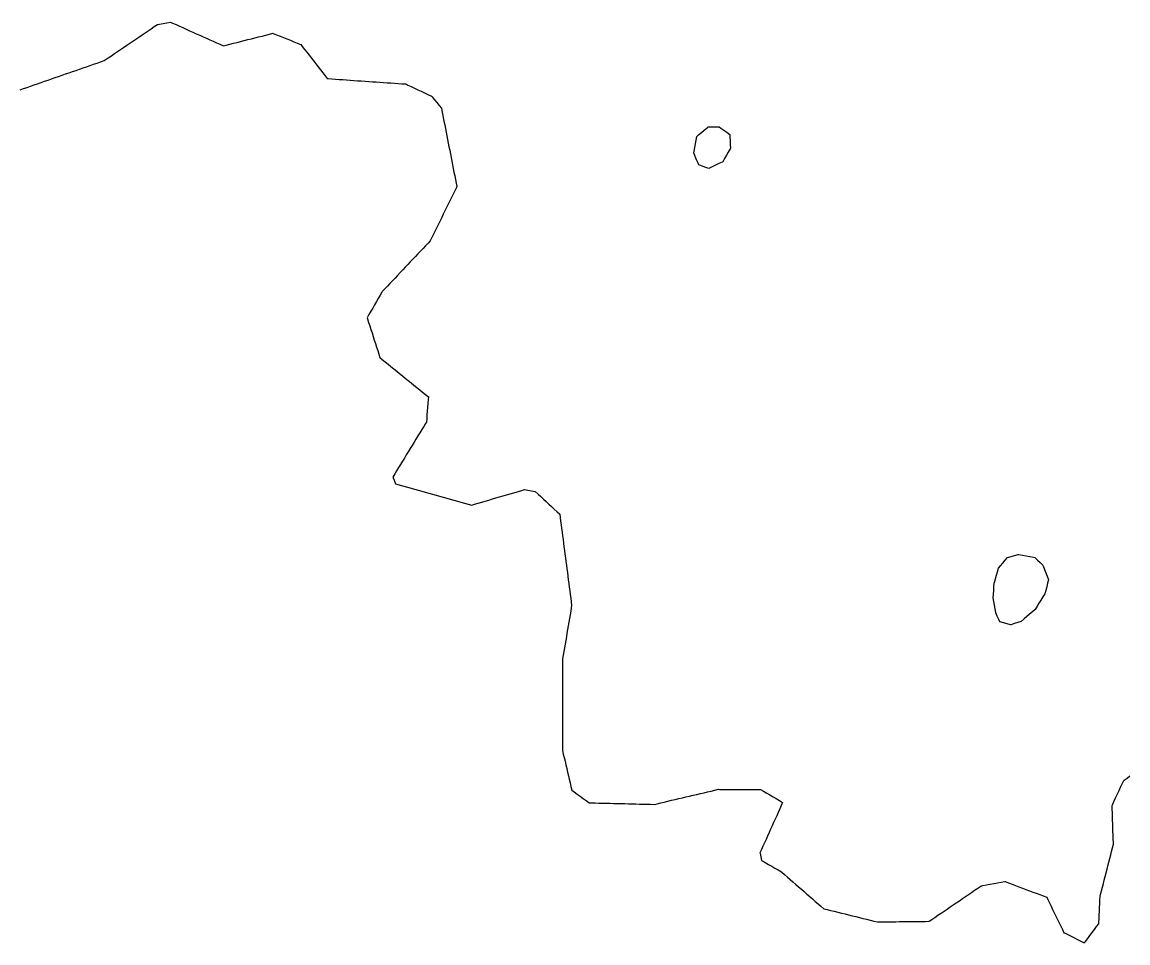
# Model space of a CAD drawing. Header units: millimetres. Extents: x 165 to 2352, y 1753 to 3323.
# Drawn here: x 982.5 to 1281, y 1863.5 to 2112.1 of the extents above; entities that cross this region are included whole.
import ezdxf

# ---------------------------------------------------------------- set-up
doc = ezdxf.new("R2010")
doc.units = ezdxf.units.MM
for name, color, linetype in [('ALL_HOLES', 1, 'Continuous'), ('ALL_ISLANDS', 7, 'Continuous'), ('OUTLINE_ISLAND_01', 7, 'Continuous'), ('OUTLINE_ISLAND_01_HOLE_03', 1, 'Continuous'), ('OUTLINE_ISLAND_01_HOLE_12', 1, 'Continuous')]:
    doc.layers.add(name, color=color, linetype=linetype)

msp = doc.modelspace()

# ---------------------------------------------------------------- linework, layer by layer
at = {"layer": 'ALL_HOLES'}
for points in [[(1167.7164, 2083.8162), (1168.7164, 2083.8162), (1169.7164, 2083.8162), (1170.7164, 2083.8162), (1171.1006, 2083.5409), (1171.9134, 2082.9584), (1172.7263, 2082.3759), (1173.5391, 2081.7934), (1173.5749, 2081.0702), (1173.6244, 2080.0714), (1173.6738, 2079.0726), (1173.7233, 2078.0739), (1173.6287, 2077.9084), (1173.1323, 2077.0403), (1172.6358, 2076.1722), (1172.1394, 2075.3042), (1171.643, 2074.4361), (1171.4661, 2074.3517), (1170.5636, 2073.921), (1169.6611, 2073.4904), (1168.7586, 2073.0597), (1167.8561, 2072.629), (1167.0584, 2072.9087), (1166.1147, 2073.2396), (1165.1711, 2073.5705), (1164.987, 2074.0283), (1164.6139, 2074.9561), (1164.2408, 2075.8839), (1163.8677, 2076.8117), (1163.9539, 2077.3153), (1164.1227, 2078.301), (1164.2914, 2079.2866), (1164.4602, 2080.2723), (1164.6289, 2081.258), (1165.1062, 2081.6534), (1165.8762, 2082.2914), (1166.6462, 2082.9295), (1167.4163, 2083.5675)], [(1255.8999, 1967.5821), (1256.607, 1966.875), (1257.3141, 1966.1679), (1258.0212, 1965.4608), (1258.0954, 1965.2758), (1258.4675, 1964.3477), (1258.8397, 1963.4195), (1259.2118, 1962.4913), (1259.584, 1961.5631), (1259.3433, 1960.6236), (1259.0952, 1959.6548), (1258.8471, 1958.6861), (1258.599, 1957.7174), (1258.0876, 1956.9131), (1257.551, 1956.0693), (1257.0144, 1955.2254), (1256.4778, 1954.3816), (1255.9412, 1953.5377), (1255.2454, 1952.9314), (1254.4915, 1952.2744), (1253.7376, 1951.6174), (1252.9837, 1950.9604), (1252.2298, 1950.3034), (1251.3098, 1950.0072), (1250.3579, 1949.7007), (1249.406, 1949.3942), (1249.3502, 1949.4095), (1248.3855, 1949.673), (1247.4208, 1949.9364), (1246.4561, 1950.1999), (1246.1725, 1950.8295), (1245.7618, 1951.7413), (1245.3511, 1952.6531), (1245.3338, 1952.7526), (1245.1624, 1953.7378), (1244.9911, 1954.723), (1244.8197, 1955.7082), (1244.6483, 1956.6934), (1244.6488, 1956.7002), (1244.7175, 1957.6978), (1244.7862, 1958.6955), (1244.855, 1959.6931), (1244.9237, 1960.6907), (1244.967, 1960.8381), (1245.2486, 1961.7976), (1245.5303, 1962.7571), (1245.8119, 1963.7166), (1246.0936, 1964.6761), (1246.5873, 1965.2701), (1247.2266, 1966.039), (1247.8658, 1966.808), (1248.5051, 1967.577), (1249.4632, 1967.8394), (1250.4277, 1968.1034), (1251.3922, 1968.3675), (1251.5476, 1968.3404), (1252.5328, 1968.1688), (1253.518, 1967.9971), (1254.5031, 1967.8255), (1255.4883, 1967.6538)]]:
    msp.add_lwpolyline(points, close=True, dxfattribs=at)
at = {"layer": 'ALL_ISLANDS'}
msp.add_lwpolyline([(982.0182, 2093.8514), (982.9625, 2094.1803), (983.9069, 2094.5092), (984.8512, 2094.8381), (985.7956, 2095.167), (986.74, 2095.4959), (987.6843, 2095.8248), (988.6287, 2096.1537), (989.5731, 2096.4826), (990.5174, 2096.8115), (991.4618, 2097.1404), (992.4062, 2097.4693), (993.3505, 2097.7982), (994.2949, 2098.1271), (995.2393, 2098.456), (996.1836, 2098.7849), (997.128, 2099.1138), (998.0724, 2099.4427), (999.0167, 2099.7716), (999.9611, 2100.1005), (1000.9054, 2100.4294), (1001.8498, 2100.7583), (1002.7942, 2101.0872), (1003.7385, 2101.4161), (1004.6829, 2101.745), (1004.9779, 2101.9445), (1005.8062, 2102.5047), (1006.6345, 2103.065), (1007.4629, 2103.6252), (1008.2912, 2104.1855), (1009.1195, 2104.7457), (1009.9479, 2105.3059), (1010.7762, 2105.8662), (1011.6045, 2106.4264), (1012.4329, 2106.9867), (1013.2612, 2107.5469), (1014.0895, 2108.1071), (1014.9179, 2108.6674), (1015.7462, 2109.2276), (1016.5745, 2109.7878), (1017.4028, 2110.3481), (1018.2312, 2110.9083), (1019.0595, 2111.4686), (1019.6377, 2111.5783), (1020.6202, 2111.7648), (1021.6026, 2111.9514), (1022.5851, 2112.1379), (1023.1793, 2111.8712), (1024.0916, 2111.4618), (1025.0039, 2111.0523), (1025.9163, 2110.6429), (1026.8286, 2110.2335), (1027.741, 2109.824), (1028.6533, 2109.4146), (1029.5656, 2109.0052), (1030.478, 2108.5957), (1031.3903, 2108.1863), (1032.3027, 2107.7768), (1033.215, 2107.3674), (1034.1273, 2106.958), (1035.0397, 2106.5485), (1035.952, 2106.1391), (1036.8643, 2105.7297), (1037.6502, 2105.9287), (1038.6196, 2106.1743), (1039.589, 2106.4198), (1040.5584, 2106.6654), (1041.5278, 2106.9109), (1042.4972, 2107.1565), (1043.4665, 2107.402), (1044.4359, 2107.6476), (1045.4053, 2107.8931), (1046.3747, 2108.1387), (1047.3441, 2108.3842), (1048.3135, 2108.6298), (1049.2828, 2108.8753), (1050.2522, 2109.1209), (1050.3242, 2109.0919), (1051.2518, 2108.7184), (1052.1795, 2108.3449), (1053.1071, 2107.9714), (1054.0347, 2107.5979), (1054.9623, 2107.2244), (1055.89, 2106.8509), (1056.8176, 2106.4774), (1057.7452, 2106.1039), (1058.1691, 2105.5598), (1058.7836, 2104.7708), (1059.3981, 2103.9819), (1060.0126, 2103.193), (1060.6271, 2102.4041), (1061.2415, 2101.6152), (1061.856, 2100.8263), (1062.4705, 2100.0373), (1063.085, 2099.2484), (1063.6995, 2098.4595), (1064.314, 2097.6706), (1064.9285, 2096.8817), (1065.1222, 2096.8684), (1066.1198, 2096.7999), (1067.1175, 2096.7314), (1068.1151, 2096.6629), (1069.1128, 2096.5944), (1070.1104, 2096.5259), (1071.1081, 2096.4574), (1072.1058, 2096.3889), (1073.1034, 2096.3204), (1074.1011, 2096.2519), (1075.0987, 2096.1834), (1076.0964, 2096.1149), (1077.094, 2096.0464), (1078.0917, 2095.9779), (1079.0893, 2095.9094), (1080.087, 2095.8409), (1081.0846, 2095.7724), (1082.0823, 2095.7039), (1083.0799, 2095.6354), (1084.0776, 2095.5669), (1085.0752, 2095.4984), (1086.0729, 2095.4299), (1086.6634, 2095.1528), (1087.5687, 2094.7281), (1088.474, 2094.3034), (1089.3794, 2093.8786), (1090.2847, 2093.4539), (1091.19, 2093.0292), (1092.0953, 2092.6045), (1093.0007, 2092.1797), (1093.185, 2091.9544), (1093.818, 2091.1802), (1094.451, 2090.4061), (1095.084, 2089.632), (1095.7171, 2088.8579), (1095.826, 2088.3059), (1096.0195, 2087.3248), (1096.2131, 2086.3437), (1096.4066, 2085.3626), (1096.6001, 2084.3815), (1096.7937, 2083.4004), (1096.9872, 2082.4193), (1097.1808, 2081.4382), (1097.3743, 2080.4572), (1097.5678, 2079.4761), (1097.7614, 2078.495), (1097.9549, 2077.5139), (1098.1485, 2076.5328), (1098.342, 2075.5517), (1098.5355, 2074.5706), (1098.7291, 2073.5895), (1098.9226, 2072.6084), (1099.1162, 2071.6273), (1099.3097, 2070.6462), (1099.5032, 2069.6651), (1099.6968, 2068.684), (1099.8903, 2067.703), (1099.7568, 2067.4307), (1099.3164, 2066.5329), (1098.8761, 2065.6351), (1098.4357, 2064.7373), (1097.9953, 2063.8394), (1097.555, 2062.9416), (1097.1146, 2062.0438), (1096.6742, 2061.146), (1096.2339, 2060.2482), (1095.7935, 2059.3504), (1095.3531, 2058.4525), (1094.9128, 2057.5547), (1094.4724, 2056.6569), (1094.032, 2055.7591), (1093.5917, 2054.8613), (1093.1513, 2053.9634), (1092.7109, 2053.0656), (1092.1424, 2052.4655), (1091.4547, 2051.7395), (1090.7669, 2051.0136), (1090.0792, 2050.2876), (1089.3915, 2049.5617), (1088.7037, 2048.8357), (1088.016, 2048.1097), (1087.3282, 2047.3838), (1086.6405, 2046.6578), (1085.9528, 2045.9319), (1085.265, 2045.2059), (1084.5773, 2044.4799), (1083.8896, 2043.754), (1083.2018, 2043.028), (1082.5141, 2042.302), (1081.8264, 2041.5761), (1081.1386, 2040.8501), (1080.4509, 2040.1242), (1079.7632, 2039.3982), (1079.6745, 2039.2451), (1079.1736, 2038.3796), (1078.6726, 2037.5142), (1078.1717, 2036.6487), (1077.6707, 2035.7832), (1077.1697, 2034.9178), (1076.6688, 2034.0523), (1076.1678, 2033.1868), (1075.6669, 2032.3213), (1075.7694, 2032.0021), (1076.0752, 2031.05), (1076.3811, 2030.0979), (1076.6869, 2029.1459), (1076.9928, 2028.1938), (1077.2986, 2027.2417), (1077.6045, 2026.2896), (1077.9103, 2025.3375), (1078.2162, 2024.3855), (1078.522, 2023.4334), (1078.8279, 2022.4813), (1079.1337, 2021.5292), (1079.751, 2021.0317), (1080.5295, 2020.4042), (1081.3081, 2019.7766), (1082.0867, 2019.1491), (1082.8653, 2018.5215), (1083.6438, 2017.894), (1084.4224, 2017.2664), (1085.201, 2016.6389), (1085.9796, 2016.0113), (1086.7581, 2015.3838), (1087.5367, 2014.7562), (1088.3153, 2014.1287), (1089.0939, 2013.5011), (1089.8724, 2012.8735), (1090.651, 2012.246), (1091.4296, 2011.6184), (1092.2082, 2010.9909), (1092.1395, 2010.1098), (1092.0619, 2009.1128), (1091.9842, 2008.1158), (1091.9065, 2007.1188), (1091.8289, 2006.1219), (1091.7512, 2005.1249), (1091.6735, 2004.1279), (1091.4658, 2003.7889), (1090.9433, 2002.9362), (1090.4208, 2002.0836), (1089.8983, 2001.2309), (1089.3758, 2000.3783), (1088.8533, 1999.5256), (1088.3308, 1998.673), (1087.8083, 1997.8204), (1087.2858, 1996.9677), (1086.7633, 1996.1151), (1086.2408, 1995.2624), (1085.7183, 1994.4098), (1085.1958, 1993.5571), (1084.6733, 1992.7045), (1084.1508, 1991.8519), (1083.6283, 1990.9992), (1083.1059, 1990.1466), (1082.5834, 1989.2939), (1082.9428, 1988.4162), (1083.3218, 1987.4908), (1083.6685, 1987.3938), (1084.6315, 1987.1244), (1085.5946, 1986.8551), (1086.5576, 1986.5857), (1087.5206, 1986.3164), (1088.4837, 1986.047), (1089.4467, 1985.7777), (1090.4098, 1985.5083), (1091.3728, 1985.2389), (1092.3358, 1984.9696), (1093.2989, 1984.7002), (1094.2619, 1984.4309), (1095.225, 1984.1615), (1096.188, 1983.8922), (1097.1511, 1983.6228), (1098.1141, 1983.3535), (1099.0771, 1983.0841), (1100.0402, 1982.8148), (1101.0032, 1982.5454), (1101.9663, 1982.2761), (1102.9293, 1982.0067), (1103.8923, 1981.7373), (1104.6889, 1981.9691), (1105.6491, 1982.2485), (1106.6092, 1982.5279), (1107.5694, 1982.8073), (1108.5296, 1983.0867), (1109.4898, 1983.3661), (1110.4499, 1983.6455), (1111.4101, 1983.9249), (1112.3703, 1984.2043), (1113.3305, 1984.4837), (1114.2906, 1984.7631), (1115.2508, 1985.0424), (1116.211, 1985.3218), (1117.1712, 1985.6012), (1118.1314, 1985.8806), (1119.0819, 1985.7192), (1120.0677, 1985.5518), (1121.0536, 1985.3844), (1121.0614, 1985.3772), (1121.794, 1984.6965), (1122.5266, 1984.0159), (1123.2592, 1983.3352), (1123.9918, 1982.6545), (1124.7244, 1981.9738), (1125.457, 1981.2932), (1126.1895, 1980.6125), (1126.9221, 1979.9318), (1127.6547, 1979.2512), (1127.7691, 1978.375), (1127.8985, 1977.3834), (1128.0279, 1976.3918), (1128.1573, 1975.4002), (1128.2867, 1974.4087), (1128.4161, 1973.4171), (1128.5455, 1972.4255), (1128.675, 1971.4339), (1128.8044, 1970.4423), (1128.9338, 1969.4507), (1129.0632, 1968.4591), (1129.1926, 1967.4675), (1129.322, 1966.4759), (1129.4514, 1965.4843), (1129.5809, 1964.4927), (1129.7103, 1963.5012), (1129.8397, 1962.5096), (1129.9691, 1961.518), (1130.0985, 1960.5264), (1130.2279, 1959.5348), (1130.3573, 1958.5432), (1130.4867, 1957.5516), (1130.6162, 1956.56), (1130.7456, 1955.5684), (1130.875, 1954.5768), (1130.7808, 1954.0207), (1130.6138, 1953.0347), (1130.4468, 1952.0488), (1130.2798, 1951.0628), (1130.1128, 1950.0768), (1129.9458, 1949.0909), (1129.7787, 1948.1049), (1129.6117, 1947.119), (1129.4447, 1946.133), (1129.2777, 1945.1471), (1129.1107, 1944.1611), (1128.9437, 1943.1752), (1128.7767, 1942.1892), (1128.6097, 1941.2032), (1128.4427, 1940.2173), (1128.4417, 1939.4019), (1128.4404, 1938.4019), (1128.4392, 1937.4019), (1128.438, 1936.4019), (1128.4367, 1935.4019), (1128.4355, 1934.4019), (1128.4343, 1933.4019), (1128.433, 1932.4019), (1128.4318, 1931.4019), (1128.4305, 1930.4019), (1128.4293, 1929.4019), (1128.4281, 1928.4019), (1128.4268, 1927.4019), (1128.4256, 1926.4019), (1128.4243, 1925.4019), (1128.4231, 1924.4019), (1128.4219, 1923.4019), (1128.4206, 1922.4019), (1128.4194, 1921.4019), (1128.4181, 1920.4019), (1128.4169, 1919.4019), (1128.4157, 1918.4019), (1128.4144, 1917.4019), (1128.4132, 1916.4019), (1128.4119, 1915.4019), (1128.6258, 1914.4845), (1128.8528, 1913.5107), (1129.0798, 1912.5368), (1129.3069, 1911.5629), (1129.5339, 1910.589), (1129.7609, 1909.6151), (1129.9879, 1908.6412), (1130.215, 1907.6673), (1130.442, 1906.6934), (1130.669, 1905.7195), (1130.896, 1904.7456), (1131.5795, 1904.2501), (1132.3891, 1903.6631), (1133.1987, 1903.0761), (1134.0084, 1902.4892), (1134.818, 1901.9022), (1135.6276, 1901.3152), (1136.2039, 1901.3017), (1137.2036, 1901.2783), (1138.2033, 1901.255), (1139.203, 1901.2316), (1140.2028, 1901.2082), (1141.2025, 1901.1848), (1142.2022, 1901.1614), (1143.2019, 1901.138), (1144.2017, 1901.1147), (1145.2014, 1901.0913), (1146.2011, 1901.0679), (1147.2008, 1901.0445), (1148.2006, 1901.0211), (1149.2003, 1900.9977), (1150.2, 1900.9744), (1151.1998, 1900.951), (1152.1995, 1900.9276), (1153.1992, 1900.9042), (1153.9391, 1901.0778), (1154.9126, 1901.3062), (1155.8862, 1901.5345), (1156.8598, 1901.7629), (1157.8334, 1901.9913), (1158.8069, 1902.2197), (1159.7805, 1902.4481), (1160.7541, 1902.6765), (1161.7276, 1902.9049), (1162.7012, 1903.1332), (1163.6748, 1903.3616), (1164.6484, 1903.59), (1165.6219, 1903.8184), (1166.5955, 1904.0468), (1167.5691, 1904.2752), (1168.5426, 1904.5036), (1169.5162, 1904.7319), (1170.4898, 1904.9603), (1170.8878, 1904.9593), (1171.8878, 1904.9566), (1172.8878, 1904.954), (1173.8878, 1904.9513), (1174.8878, 1904.9487), (1175.8878, 1904.946), (1176.8878, 1904.9434), (1177.8878, 1904.9407), (1178.8878, 1904.9381), (1179.8878, 1904.9354), (1180.8878, 1904.9327), (1181.8878, 1904.9301), (1182.658, 1904.4761), (1183.5195, 1903.9684), (1184.381, 1903.4606), (1185.2425, 1902.9529), (1186.1039, 1902.4451), (1186.9654, 1901.9373), (1187.8269, 1901.4296), (1187.4387, 1900.5659), (1187.0288, 1899.6538), (1186.6188, 1898.7417), (1186.2088, 1897.8296), (1185.7989, 1896.9175), (1185.3889, 1896.0054), (1184.9789, 1895.0933), (1184.569, 1894.1812), (1184.159, 1893.2691), (1183.749, 1892.357), (1183.3391, 1891.4449), (1182.9291, 1890.5328), (1182.5191, 1889.6207), (1182.1091, 1888.7086), (1181.6992, 1887.7965), (1181.7164, 1887.7185), (1181.9321, 1886.7421), (1182.1477, 1885.7656), (1182.2828, 1885.6874), (1183.1481, 1885.1861), (1184.0133, 1884.6848), (1184.8786, 1884.1834), (1185.7439, 1883.6821), (1186.6091, 1883.1808), (1187.4744, 1882.6795), (1187.5887, 1882.5801), (1188.3428, 1881.9234), (1189.097, 1881.2667), (1189.8512, 1880.61), (1190.6053, 1879.9534), (1191.3595, 1879.2967), (1192.1137, 1878.64), (1192.8678, 1877.9833), (1193.622, 1877.3266), (1194.3762, 1876.67), (1195.1304, 1876.0133), (1195.8845, 1875.3566), (1196.6387, 1874.6999), (1197.3929, 1874.0432), (1198.147, 1873.3866), (1198.9012, 1872.7299), (1199.7982, 1872.5086), (1200.7691, 1872.2691), (1201.74, 1872.0296), (1202.7109, 1871.7901), (1203.6818, 1871.5506), (1204.6527, 1871.3112), (1205.6236, 1871.0717), (1206.5945, 1870.8322), (1207.5654, 1870.5927), (1208.5363, 1870.3532), (1209.5072, 1870.1137), (1210.4781, 1869.8742), (1211.449, 1869.6347), (1212.4199, 1869.3952), (1213.3908, 1869.1557), (1214.3773, 1869.1673), (1215.3772, 1869.1789), (1216.3772, 1869.1906), (1217.3771, 1869.2023), (1218.377, 1869.2139), (1219.377, 1869.2256), (1220.3769, 1869.2373), (1221.3768, 1869.2489), (1222.3768, 1869.2606), (1223.3767, 1869.2723), (1224.3766, 1869.2839), (1225.3765, 1869.2956), (1226.3765, 1869.3073), (1227.3764, 1869.3189), (1228.0889, 1869.8062), (1228.9143, 1870.3708), (1229.7397, 1870.9353), (1230.5651, 1871.4999), (1231.3905, 1872.0644), (1232.2159, 1872.629), (1233.0413, 1873.1935), (1233.8667, 1873.7581), (1234.6921, 1874.3226), (1235.5175, 1874.8872), (1236.3429, 1875.4517), (1237.1683, 1876.0163), (1237.9937, 1876.5808), (1238.8191, 1877.1454), (1239.6445, 1877.7099), (1240.4699, 1878.2744), (1241.2953, 1878.839), (1241.8883, 1878.9514), (1242.8708, 1879.1377), (1243.8533, 1879.324), (1244.8358, 1879.5102), (1245.8183, 1879.6965), (1246.8008, 1879.8828), (1247.7833, 1880.069), (1247.8677, 1880.0374), (1248.8041, 1879.6863), (1249.7404, 1879.3352), (1250.6768, 1878.9842), (1251.6131, 1878.6331), (1252.5495, 1878.2821), (1253.4858, 1877.931), (1254.4222, 1877.5799), (1255.3586, 1877.2289), (1256.2949, 1876.8778), (1257.2313, 1876.5268), (1258.1676, 1876.1757), (1259.104, 1875.8246), (1259.3896, 1875.2355), (1259.8258, 1874.3357), (1260.2621, 1873.4359), (1260.6984, 1872.536), (1261.1346, 1871.6362), (1261.5709, 1870.7364), (1262.0071, 1869.8366), (1262.4434, 1868.9368), (1262.8797, 1868.0369), (1263.3159, 1867.1371), (1263.7522, 1866.2373), (1263.8713, 1866.1777), (1264.7655, 1865.7301), (1265.6598, 1865.2825), (1266.554, 1864.835), (1267.4483, 1864.3874), (1268.3425, 1863.9398), (1269.2368, 1863.4923), (1269.5464, 1863.8998), (1270.1513, 1864.6961), (1270.7562, 1865.4924), (1271.3611, 1866.2887), (1271.966, 1867.085), (1272.5709, 1867.8813), (1273.1758, 1868.6776), (1273.1943, 1869.0808), (1273.2401, 1870.0797), (1273.286, 1871.0787), (1273.3318, 1872.0776), (1273.3776, 1873.0766), (1273.4234, 1874.0755), (1273.4692, 1875.0744), (1273.5151, 1876.0734), (1273.6459, 1876.5866), (1273.8929, 1877.5556), (1274.14, 1878.5246), (1274.387, 1879.4936), (1274.6341, 1880.4626), (1274.8811, 1881.4316), (1275.1281, 1882.4006), (1275.3752, 1883.3697), (1275.6222, 1884.3387), (1275.8693, 1885.3077), (1276.1163, 1886.2767), (1276.3633, 1887.2457), (1276.6104, 1888.2147), (1276.8574, 1889.1837), (1277.1045, 1890.1527), (1277.088, 1890.6365), (1277.0541, 1891.6359), (1277.0201, 1892.6353), (1276.9862, 1893.6348), (1276.9522, 1894.6342), (1276.9183, 1895.6336), (1276.8843, 1896.633), (1276.8504, 1897.6325), (1276.8164, 1898.6319), (1276.7824, 1899.6313), (1276.7485, 1900.6307), (1276.9163, 1900.9892), (1277.3403, 1901.8948), (1277.7643, 1902.8005), (1278.1883, 1903.7062), (1278.6123, 1904.6118), (1279.0363, 1905.5175), (1279.4603, 1906.4232), (1279.8843, 1907.3288), (1279.9834, 1907.4049), (1280.7765, 1908.014), (1281.5696, 1908.6231)], dxfattribs=at)
at = {"layer": 'OUTLINE_ISLAND_01'}
msp.add_lwpolyline([(982.0182, 2093.8514), (982.9625, 2094.1803), (983.9069, 2094.5092), (984.8512, 2094.8381), (985.7956, 2095.167), (986.74, 2095.4959), (987.6843, 2095.8248), (988.6287, 2096.1537), (989.5731, 2096.4826), (990.5174, 2096.8115), (991.4618, 2097.1404), (992.4062, 2097.4693), (993.3505, 2097.7982), (994.2949, 2098.1271), (995.2393, 2098.456), (996.1836, 2098.7849), (997.128, 2099.1138), (998.0724, 2099.4427), (999.0167, 2099.7716), (999.9611, 2100.1005), (1000.9054, 2100.4294), (1001.8498, 2100.7583), (1002.7942, 2101.0872), (1003.7385, 2101.4161), (1004.6829, 2101.745), (1004.9779, 2101.9445), (1005.8062, 2102.5047), (1006.6345, 2103.065), (1007.4629, 2103.6252), (1008.2912, 2104.1855), (1009.1195, 2104.7457), (1009.9479, 2105.3059), (1010.7762, 2105.8662), (1011.6045, 2106.4264), (1012.4329, 2106.9867), (1013.2612, 2107.5469), (1014.0895, 2108.1071), (1014.9179, 2108.6674), (1015.7462, 2109.2276), (1016.5745, 2109.7878), (1017.4028, 2110.3481), (1018.2312, 2110.9083), (1019.0595, 2111.4686), (1019.6377, 2111.5783), (1020.6202, 2111.7648), (1021.6026, 2111.9514), (1022.5851, 2112.1379), (1023.1793, 2111.8712), (1024.0916, 2111.4618), (1025.0039, 2111.0523), (1025.9163, 2110.6429), (1026.8286, 2110.2335), (1027.741, 2109.824), (1028.6533, 2109.4146), (1029.5656, 2109.0052), (1030.478, 2108.5957), (1031.3903, 2108.1863), (1032.3027, 2107.7768), (1033.215, 2107.3674), (1034.1273, 2106.958), (1035.0397, 2106.5485), (1035.952, 2106.1391), (1036.8643, 2105.7297), (1037.6502, 2105.9287), (1038.6196, 2106.1743), (1039.589, 2106.4198), (1040.5584, 2106.6654), (1041.5278, 2106.9109), (1042.4972, 2107.1565), (1043.4665, 2107.402), (1044.4359, 2107.6476), (1045.4053, 2107.8931), (1046.3747, 2108.1387), (1047.3441, 2108.3842), (1048.3135, 2108.6298), (1049.2828, 2108.8753), (1050.2522, 2109.1209), (1050.3242, 2109.0919), (1051.2518, 2108.7184), (1052.1795, 2108.3449), (1053.1071, 2107.9714), (1054.0347, 2107.5979), (1054.9623, 2107.2244), (1055.89, 2106.8509), (1056.8176, 2106.4774), (1057.7452, 2106.1039), (1058.1691, 2105.5598), (1058.7836, 2104.7708), (1059.3981, 2103.9819), (1060.0126, 2103.193), (1060.6271, 2102.4041), (1061.2415, 2101.6152), (1061.856, 2100.8263), (1062.4705, 2100.0373), (1063.085, 2099.2484), (1063.6995, 2098.4595), (1064.314, 2097.6706), (1064.9285, 2096.8817), (1065.1222, 2096.8684), (1066.1198, 2096.7999), (1067.1175, 2096.7314), (1068.1151, 2096.6629), (1069.1128, 2096.5944), (1070.1104, 2096.5259), (1071.1081, 2096.4574), (1072.1058, 2096.3889), (1073.1034, 2096.3204), (1074.1011, 2096.2519), (1075.0987, 2096.1834), (1076.0964, 2096.1149), (1077.094, 2096.0464), (1078.0917, 2095.9779), (1079.0893, 2095.9094), (1080.087, 2095.8409), (1081.0846, 2095.7724), (1082.0823, 2095.7039), (1083.0799, 2095.6354), (1084.0776, 2095.5669), (1085.0752, 2095.4984), (1086.0729, 2095.4299), (1086.6634, 2095.1528), (1087.5687, 2094.7281), (1088.474, 2094.3034), (1089.3794, 2093.8786), (1090.2847, 2093.4539), (1091.19, 2093.0292), (1092.0953, 2092.6045), (1093.0007, 2092.1797), (1093.185, 2091.9544), (1093.818, 2091.1802), (1094.451, 2090.4061), (1095.084, 2089.632), (1095.7171, 2088.8579), (1095.826, 2088.3059), (1096.0195, 2087.3248), (1096.2131, 2086.3437), (1096.4066, 2085.3626), (1096.6001, 2084.3815), (1096.7937, 2083.4004), (1096.9872, 2082.4193), (1097.1808, 2081.4382), (1097.3743, 2080.4572), (1097.5678, 2079.4761), (1097.7614, 2078.495), (1097.9549, 2077.5139), (1098.1485, 2076.5328), (1098.342, 2075.5517), (1098.5355, 2074.5706), (1098.7291, 2073.5895), (1098.9226, 2072.6084), (1099.1162, 2071.6273), (1099.3097, 2070.6462), (1099.5032, 2069.6651), (1099.6968, 2068.684), (1099.8903, 2067.703), (1099.7568, 2067.4307), (1099.3164, 2066.5329), (1098.8761, 2065.6351), (1098.4357, 2064.7373), (1097.9953, 2063.8394), (1097.555, 2062.9416), (1097.1146, 2062.0438), (1096.6742, 2061.146), (1096.2339, 2060.2482), (1095.7935, 2059.3504), (1095.3531, 2058.4525), (1094.9128, 2057.5547), (1094.4724, 2056.6569), (1094.032, 2055.7591), (1093.5917, 2054.8613), (1093.1513, 2053.9634), (1092.7109, 2053.0656), (1092.1424, 2052.4655), (1091.4547, 2051.7395), (1090.7669, 2051.0136), (1090.0792, 2050.2876), (1089.3915, 2049.5617), (1088.7037, 2048.8357), (1088.016, 2048.1097), (1087.3282, 2047.3838), (1086.6405, 2046.6578), (1085.9528, 2045.9319), (1085.265, 2045.2059), (1084.5773, 2044.4799), (1083.8896, 2043.754), (1083.2018, 2043.028), (1082.5141, 2042.302), (1081.8264, 2041.5761), (1081.1386, 2040.8501), (1080.4509, 2040.1242), (1079.7632, 2039.3982), (1079.6745, 2039.2451), (1079.1736, 2038.3796), (1078.6726, 2037.5142), (1078.1717, 2036.6487), (1077.6707, 2035.7832), (1077.1697, 2034.9178), (1076.6688, 2034.0523), (1076.1678, 2033.1868), (1075.6669, 2032.3213), (1075.7694, 2032.0021), (1076.0752, 2031.05), (1076.3811, 2030.0979), (1076.6869, 2029.1459), (1076.9928, 2028.1938), (1077.2986, 2027.2417), (1077.6045, 2026.2896), (1077.9103, 2025.3375), (1078.2162, 2024.3855), (1078.522, 2023.4334), (1078.8279, 2022.4813), (1079.1337, 2021.5292), (1079.751, 2021.0317), (1080.5295, 2020.4042), (1081.3081, 2019.7766), (1082.0867, 2019.1491), (1082.8653, 2018.5215), (1083.6438, 2017.894), (1084.4224, 2017.2664), (1085.201, 2016.6389), (1085.9796, 2016.0113), (1086.7581, 2015.3838), (1087.5367, 2014.7562), (1088.3153, 2014.1287), (1089.0939, 2013.5011), (1089.8724, 2012.8735), (1090.651, 2012.246), (1091.4296, 2011.6184), (1092.2082, 2010.9909), (1092.1395, 2010.1098), (1092.0619, 2009.1128), (1091.9842, 2008.1158), (1091.9065, 2007.1188), (1091.8289, 2006.1219), (1091.7512, 2005.1249), (1091.6735, 2004.1279), (1091.4658, 2003.7889), (1090.9433, 2002.9362), (1090.4208, 2002.0836), (1089.8983, 2001.2309), (1089.3758, 2000.3783), (1088.8533, 1999.5256), (1088.3308, 1998.673), (1087.8083, 1997.8204), (1087.2858, 1996.9677), (1086.7633, 1996.1151), (1086.2408, 1995.2624), (1085.7183, 1994.4098), (1085.1958, 1993.5571), (1084.6733, 1992.7045), (1084.1508, 1991.8519), (1083.6283, 1990.9992), (1083.1059, 1990.1466), (1082.5834, 1989.2939), (1082.9428, 1988.4162), (1083.3218, 1987.4908), (1083.6685, 1987.3938), (1084.6315, 1987.1244), (1085.5946, 1986.8551), (1086.5576, 1986.5857), (1087.5206, 1986.3164), (1088.4837, 1986.047), (1089.4467, 1985.7777), (1090.4098, 1985.5083), (1091.3728, 1985.2389), (1092.3358, 1984.9696), (1093.2989, 1984.7002), (1094.2619, 1984.4309), (1095.225, 1984.1615), (1096.188, 1983.8922), (1097.1511, 1983.6228), (1098.1141, 1983.3535), (1099.0771, 1983.0841), (1100.0402, 1982.8148), (1101.0032, 1982.5454), (1101.9663, 1982.2761), (1102.9293, 1982.0067), (1103.8923, 1981.7373), (1104.6889, 1981.9691), (1105.6491, 1982.2485), (1106.6092, 1982.5279), (1107.5694, 1982.8073), (1108.5296, 1983.0867), (1109.4898, 1983.3661), (1110.4499, 1983.6455), (1111.4101, 1983.9249), (1112.3703, 1984.2043), (1113.3305, 1984.4837), (1114.2906, 1984.7631), (1115.2508, 1985.0424), (1116.211, 1985.3218), (1117.1712, 1985.6012), (1118.1314, 1985.8806), (1119.0819, 1985.7192), (1120.0677, 1985.5518), (1121.0536, 1985.3844), (1121.0614, 1985.3772), (1121.794, 1984.6965), (1122.5266, 1984.0159), (1123.2592, 1983.3352), (1123.9918, 1982.6545), (1124.7244, 1981.9738), (1125.457, 1981.2932), (1126.1895, 1980.6125), (1126.9221, 1979.9318), (1127.6547, 1979.2512), (1127.7691, 1978.375), (1127.8985, 1977.3834), (1128.0279, 1976.3918), (1128.1573, 1975.4002), (1128.2867, 1974.4087), (1128.4161, 1973.4171), (1128.5455, 1972.4255), (1128.675, 1971.4339), (1128.8044, 1970.4423), (1128.9338, 1969.4507), (1129.0632, 1968.4591), (1129.1926, 1967.4675), (1129.322, 1966.4759), (1129.4514, 1965.4843), (1129.5809, 1964.4927), (1129.7103, 1963.5012), (1129.8397, 1962.5096), (1129.9691, 1961.518), (1130.0985, 1960.5264), (1130.2279, 1959.5348), (1130.3573, 1958.5432), (1130.4867, 1957.5516), (1130.6162, 1956.56), (1130.7456, 1955.5684), (1130.875, 1954.5768), (1130.7808, 1954.0207), (1130.6138, 1953.0347), (1130.4468, 1952.0488), (1130.2798, 1951.0628), (1130.1128, 1950.0768), (1129.9458, 1949.0909), (1129.7787, 1948.1049), (1129.6117, 1947.119), (1129.4447, 1946.133), (1129.2777, 1945.1471), (1129.1107, 1944.1611), (1128.9437, 1943.1752), (1128.7767, 1942.1892), (1128.6097, 1941.2032), (1128.4427, 1940.2173), (1128.4417, 1939.4019), (1128.4404, 1938.4019), (1128.4392, 1937.4019), (1128.438, 1936.4019), (1128.4367, 1935.4019), (1128.4355, 1934.4019), (1128.4343, 1933.4019), (1128.433, 1932.4019), (1128.4318, 1931.4019), (1128.4305, 1930.4019), (1128.4293, 1929.4019), (1128.4281, 1928.4019), (1128.4268, 1927.4019), (1128.4256, 1926.4019), (1128.4243, 1925.4019), (1128.4231, 1924.4019), (1128.4219, 1923.4019), (1128.4206, 1922.4019), (1128.4194, 1921.4019), (1128.4181, 1920.4019), (1128.4169, 1919.4019), (1128.4157, 1918.4019), (1128.4144, 1917.4019), (1128.4132, 1916.4019), (1128.4119, 1915.4019), (1128.6258, 1914.4845), (1128.8528, 1913.5107), (1129.0798, 1912.5368), (1129.3069, 1911.5629), (1129.5339, 1910.589), (1129.7609, 1909.6151), (1129.9879, 1908.6412), (1130.215, 1907.6673), (1130.442, 1906.6934), (1130.669, 1905.7195), (1130.896, 1904.7456), (1131.5795, 1904.2501), (1132.3891, 1903.6631), (1133.1987, 1903.0761), (1134.0084, 1902.4892), (1134.818, 1901.9022), (1135.6276, 1901.3152), (1136.2039, 1901.3017), (1137.2036, 1901.2783), (1138.2033, 1901.255), (1139.203, 1901.2316), (1140.2028, 1901.2082), (1141.2025, 1901.1848), (1142.2022, 1901.1614), (1143.2019, 1901.138), (1144.2017, 1901.1147), (1145.2014, 1901.0913), (1146.2011, 1901.0679), (1147.2008, 1901.0445), (1148.2006, 1901.0211), (1149.2003, 1900.9977), (1150.2, 1900.9744), (1151.1998, 1900.951), (1152.1995, 1900.9276), (1153.1992, 1900.9042), (1153.9391, 1901.0778), (1154.9126, 1901.3062), (1155.8862, 1901.5345), (1156.8598, 1901.7629), (1157.8334, 1901.9913), (1158.8069, 1902.2197), (1159.7805, 1902.4481), (1160.7541, 1902.6765), (1161.7276, 1902.9049), (1162.7012, 1903.1332), (1163.6748, 1903.3616), (1164.6484, 1903.59), (1165.6219, 1903.8184), (1166.5955, 1904.0468), (1167.5691, 1904.2752), (1168.5426, 1904.5036), (1169.5162, 1904.7319), (1170.4898, 1904.9603), (1170.8878, 1904.9593), (1171.8878, 1904.9566), (1172.8878, 1904.954), (1173.8878, 1904.9513), (1174.8878, 1904.9487), (1175.8878, 1904.946), (1176.8878, 1904.9434), (1177.8878, 1904.9407), (1178.8878, 1904.9381), (1179.8878, 1904.9354), (1180.8878, 1904.9327), (1181.8878, 1904.9301), (1182.658, 1904.4761), (1183.5195, 1903.9684), (1184.381, 1903.4606), (1185.2425, 1902.9529), (1186.1039, 1902.4451), (1186.9654, 1901.9373), (1187.8269, 1901.4296), (1187.4387, 1900.5659), (1187.0288, 1899.6538), (1186.6188, 1898.7417), (1186.2088, 1897.8296), (1185.7989, 1896.9175), (1185.3889, 1896.0054), (1184.9789, 1895.0933), (1184.569, 1894.1812), (1184.159, 1893.2691), (1183.749, 1892.357), (1183.3391, 1891.4449), (1182.9291, 1890.5328), (1182.5191, 1889.6207), (1182.1091, 1888.7086), (1181.6992, 1887.7965), (1181.7164, 1887.7185), (1181.9321, 1886.7421), (1182.1477, 1885.7656), (1182.2828, 1885.6874), (1183.1481, 1885.1861), (1184.0133, 1884.6848), (1184.8786, 1884.1834), (1185.7439, 1883.6821), (1186.6091, 1883.1808), (1187.4744, 1882.6795), (1187.5887, 1882.5801), (1188.3428, 1881.9234), (1189.097, 1881.2667), (1189.8512, 1880.61), (1190.6053, 1879.9534), (1191.3595, 1879.2967), (1192.1137, 1878.64), (1192.8678, 1877.9833), (1193.622, 1877.3266), (1194.3762, 1876.67), (1195.1304, 1876.0133), (1195.8845, 1875.3566), (1196.6387, 1874.6999), (1197.3929, 1874.0432), (1198.147, 1873.3866), (1198.9012, 1872.7299), (1199.7982, 1872.5086), (1200.7691, 1872.2691), (1201.74, 1872.0296), (1202.7109, 1871.7901), (1203.6818, 1871.5506), (1204.6527, 1871.3112), (1205.6236, 1871.0717), (1206.5945, 1870.8322), (1207.5654, 1870.5927), (1208.5363, 1870.3532), (1209.5072, 1870.1137), (1210.4781, 1869.8742), (1211.449, 1869.6347), (1212.4199, 1869.3952), (1213.3908, 1869.1557), (1214.3773, 1869.1673), (1215.3772, 1869.1789), (1216.3772, 1869.1906), (1217.3771, 1869.2023), (1218.377, 1869.2139), (1219.377, 1869.2256), (1220.3769, 1869.2373), (1221.3768, 1869.2489), (1222.3768, 1869.2606), (1223.3767, 1869.2723), (1224.3766, 1869.2839), (1225.3765, 1869.2956), (1226.3765, 1869.3073), (1227.3764, 1869.3189), (1228.0889, 1869.8062), (1228.9143, 1870.3708), (1229.7397, 1870.9353), (1230.5651, 1871.4999), (1231.3905, 1872.0644), (1232.2159, 1872.629), (1233.0413, 1873.1935), (1233.8667, 1873.7581), (1234.6921, 1874.3226), (1235.5175, 1874.8872), (1236.3429, 1875.4517), (1237.1683, 1876.0163), (1237.9937, 1876.5808), (1238.8191, 1877.1454), (1239.6445, 1877.7099), (1240.4699, 1878.2744), (1241.2953, 1878.839), (1241.8883, 1878.9514), (1242.8708, 1879.1377), (1243.8533, 1879.324), (1244.8358, 1879.5102), (1245.8183, 1879.6965), (1246.8008, 1879.8828), (1247.7833, 1880.069), (1247.8677, 1880.0374), (1248.8041, 1879.6863), (1249.7404, 1879.3352), (1250.6768, 1878.9842), (1251.6131, 1878.6331), (1252.5495, 1878.2821), (1253.4858, 1877.931), (1254.4222, 1877.5799), (1255.3586, 1877.2289), (1256.2949, 1876.8778), (1257.2313, 1876.5268), (1258.1676, 1876.1757), (1259.104, 1875.8246), (1259.3896, 1875.2355), (1259.8258, 1874.3357), (1260.2621, 1873.4359), (1260.6984, 1872.536), (1261.1346, 1871.6362), (1261.5709, 1870.7364), (1262.0071, 1869.8366), (1262.4434, 1868.9368), (1262.8797, 1868.0369), (1263.3159, 1867.1371), (1263.7522, 1866.2373), (1263.8713, 1866.1777), (1264.7655, 1865.7301), (1265.6598, 1865.2825), (1266.554, 1864.835), (1267.4483, 1864.3874), (1268.3425, 1863.9398), (1269.2368, 1863.4923), (1269.5464, 1863.8998), (1270.1513, 1864.6961), (1270.7562, 1865.4924), (1271.3611, 1866.2887), (1271.966, 1867.085), (1272.5709, 1867.8813), (1273.1758, 1868.6776), (1273.1943, 1869.0808), (1273.2401, 1870.0797), (1273.286, 1871.0787), (1273.3318, 1872.0776), (1273.3776, 1873.0766), (1273.4234, 1874.0755), (1273.4692, 1875.0744), (1273.5151, 1876.0734), (1273.6459, 1876.5866), (1273.8929, 1877.5556), (1274.14, 1878.5246), (1274.387, 1879.4936), (1274.6341, 1880.4626), (1274.8811, 1881.4316), (1275.1281, 1882.4006), (1275.3752, 1883.3697), (1275.6222, 1884.3387), (1275.8693, 1885.3077), (1276.1163, 1886.2767), (1276.3633, 1887.2457), (1276.6104, 1888.2147), (1276.8574, 1889.1837), (1277.1045, 1890.1527), (1277.088, 1890.6365), (1277.0541, 1891.6359), (1277.0201, 1892.6353), (1276.9862, 1893.6348), (1276.9522, 1894.6342), (1276.9183, 1895.6336), (1276.8843, 1896.633), (1276.8504, 1897.6325), (1276.8164, 1898.6319), (1276.7824, 1899.6313), (1276.7485, 1900.6307), (1276.9163, 1900.9892), (1277.3403, 1901.8948), (1277.7643, 1902.8005), (1278.1883, 1903.7062), (1278.6123, 1904.6118), (1279.0363, 1905.5175), (1279.4603, 1906.4232), (1279.8843, 1907.3288), (1279.9834, 1907.4049), (1280.7765, 1908.014), (1281.5696, 1908.6231)], dxfattribs=at)
at = {"layer": 'OUTLINE_ISLAND_01_HOLE_03'}
msp.add_lwpolyline([(1255.8999, 1967.5821), (1256.607, 1966.875), (1257.3141, 1966.1679), (1258.0212, 1965.4608), (1258.0954, 1965.2758), (1258.4675, 1964.3477), (1258.8397, 1963.4195), (1259.2118, 1962.4913), (1259.584, 1961.5631), (1259.3433, 1960.6236), (1259.0952, 1959.6548), (1258.8471, 1958.6861), (1258.599, 1957.7174), (1258.0876, 1956.9131), (1257.551, 1956.0693), (1257.0144, 1955.2254), (1256.4778, 1954.3816), (1255.9412, 1953.5377), (1255.2454, 1952.9314), (1254.4915, 1952.2744), (1253.7376, 1951.6174), (1252.9837, 1950.9604), (1252.2298, 1950.3034), (1251.3098, 1950.0072), (1250.3579, 1949.7007), (1249.406, 1949.3942), (1249.3502, 1949.4095), (1248.3855, 1949.673), (1247.4208, 1949.9364), (1246.4561, 1950.1999), (1246.1725, 1950.8295), (1245.7618, 1951.7413), (1245.3511, 1952.6531), (1245.3338, 1952.7526), (1245.1624, 1953.7378), (1244.9911, 1954.723), (1244.8197, 1955.7082), (1244.6483, 1956.6934), (1244.6488, 1956.7002), (1244.7175, 1957.6978), (1244.7862, 1958.6955), (1244.855, 1959.6931), (1244.9237, 1960.6907), (1244.967, 1960.8381), (1245.2486, 1961.7976), (1245.5303, 1962.7571), (1245.8119, 1963.7166), (1246.0936, 1964.6761), (1246.5873, 1965.2701), (1247.2266, 1966.039), (1247.8658, 1966.808), (1248.5051, 1967.577), (1249.4632, 1967.8394), (1250.4277, 1968.1034), (1251.3922, 1968.3675), (1251.5476, 1968.3404), (1252.5328, 1968.1688), (1253.518, 1967.9971), (1254.5031, 1967.8255), (1255.4883, 1967.6538)], close=True, dxfattribs=at)
at = {"layer": 'OUTLINE_ISLAND_01_HOLE_12'}
msp.add_lwpolyline([(1167.7164, 2083.8162), (1168.7164, 2083.8162), (1169.7164, 2083.8162), (1170.7164, 2083.8162), (1171.1006, 2083.5409), (1171.9134, 2082.9584), (1172.7263, 2082.3759), (1173.5391, 2081.7934), (1173.5749, 2081.0702), (1173.6244, 2080.0714), (1173.6738, 2079.0726), (1173.7233, 2078.0739), (1173.6287, 2077.9084), (1173.1323, 2077.0403), (1172.6358, 2076.1722), (1172.1394, 2075.3042), (1171.643, 2074.4361), (1171.4661, 2074.3517), (1170.5636, 2073.921), (1169.6611, 2073.4904), (1168.7586, 2073.0597), (1167.8561, 2072.629), (1167.0584, 2072.9087), (1166.1147, 2073.2396), (1165.1711, 2073.5705), (1164.987, 2074.0283), (1164.6139, 2074.9561), (1164.2408, 2075.8839), (1163.8677, 2076.8117), (1163.9539, 2077.3153), (1164.1227, 2078.301), (1164.2914, 2079.2866), (1164.4602, 2080.2723), (1164.6289, 2081.258), (1165.1062, 2081.6534), (1165.8762, 2082.2914), (1166.6462, 2082.9295), (1167.4163, 2083.5675)], close=True, dxfattribs=at)

doc.saveas('drawing.dxf')
